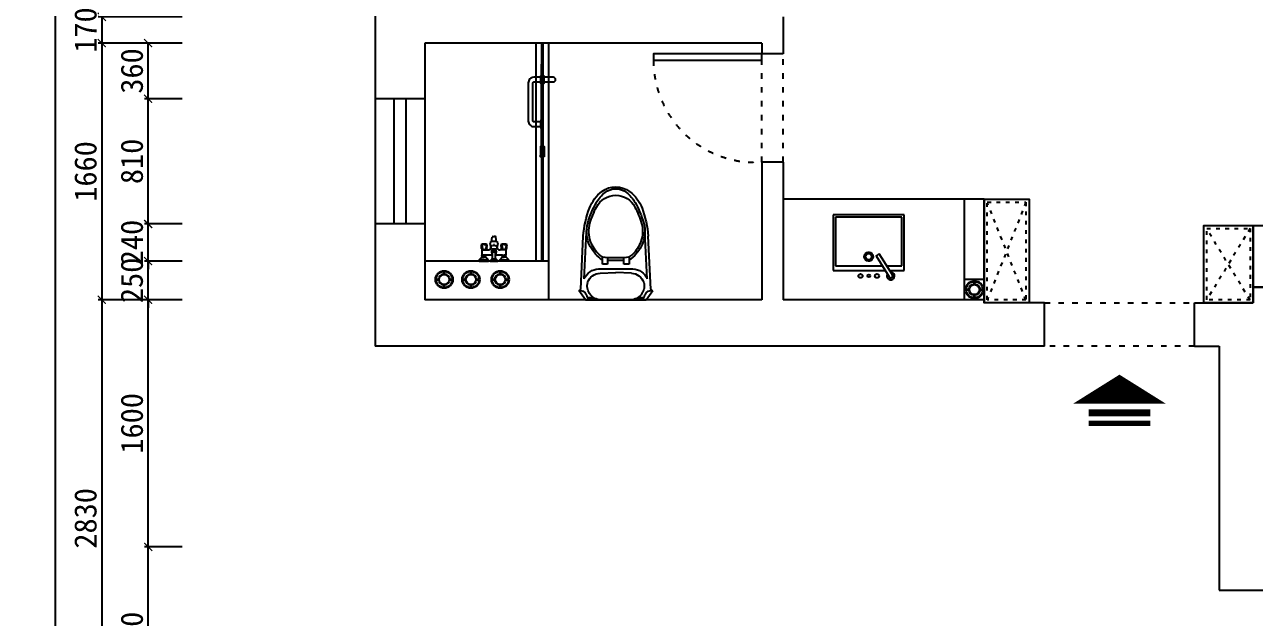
# Model space of a CAD drawing. Header units: millimetres. Extents: x -58733 to 427521, y -235734 to 553534.
# Drawn here: x 70144 to 78102, y 339901 to 343737 of the extents above; entities that cross this region are included whole.
import ezdxf

# ---------------------------------------------------------------- set-up
doc = ezdxf.new("R2010")
doc.units = ezdxf.units.MM
doc.linetypes.add('ACAD_ISO03W100', pattern=[30, 12, -18])
doc.layers.add('0.09', color=8, linetype='Continuous', lineweight=9)
for name, color, linetype in [('01.墙体', 7, 'Continuous'), ('02-洁具及配件（地平图显示）', 1, 'Continuous'), ('02-活动家具', 1, 'Continuous'), ('E-立面活动家具', 1, 'Continuous')]:
    doc.layers.add(name, color=color, linetype=linetype)
doc.styles.add('黑体', font='simhei.ttf')
doc.dimstyles.new('J', dxfattribs={"dimscale": 0.8, "dimtxt": 180, "dimasz": 65, "dimexe": 30, "dimexo": 100, "dimgap": 40, "dimtad": 1, "dimdec": 0, "dimtxsty": '黑体', "dimblk": 'ARCHTICK', "dimcen": 2.5, "dimclrd": 251, "dimclre": 251, "dimclrt": 1, "dimadec": 0, "dimazin": 0, "dimtfac": 1, "dimtdec": 0, "dimtix": 1, "dimtmove": 1, "dimatfit": 3, "dimfxl": 1, "dimarcsym": 0})

# ---------------------------------------------------------------- blocks, each defined once
blk = doc.blocks.new('_ArchTick')
at = {"color": 0, "linetype": 'ByBlock', "const_width": 0.15}
blk.add_lwpolyline([(-0.5, -0.5), (0.5, 0.5)], dxfattribs=at)
blk = doc.blocks.new('*D110')
at = {"layer": '01.墙体', "color": 251, "lineweight": -2}
for p, q in [((71163.8, 340356.9), (70919.8, 340356.9)), ((70943.8, 339126.9), (70943.8, 340356.9)), ((71163.8, 339126.9), (70919.8, 339126.9))]:
    blk.add_line(p, q, dxfattribs=at)
at = {"layer": 'Defpoints', "color": 0}
for p in [(70943.8, 340356.9), (71243.8, 340356.9), (71243.8, 339126.9)]:
    blk.add_point(p, dxfattribs=at)
at = {"layer": '01.墙体', "color": 251, "lineweight": -2, "xscale": 52, "yscale": 52, "zscale": 52}
for p, rotation in [((70943.8, 340356.9), 90), ((70943.8, 339126.9), 270)]:
    blk.add_blockref('_ArchTick', p, dxfattribs=dict(at, rotation=rotation))
at = {"layer": '01.墙体', "color": 1, "insert": (70839, 339741.9), "char_height": 144, "attachment_point": 5, "rotation": 90, "style": '黑体'}
blk.add_mtext('1230', dxfattribs=at)
blk = doc.blocks.new('*D111')
at = {"layer": '01.墙体', "color": 251, "lineweight": -2}
for p, q in [((71163.8, 341956.9), (70919.8, 341956.9)), ((70943.8, 340356.9), (70943.8, 341956.9)), ((71163.8, 340356.9), (70919.8, 340356.9))]:
    blk.add_line(p, q, dxfattribs=at)
at = {"layer": 'Defpoints', "color": 0}
for p in [(70943.8, 341956.9), (71243.8, 341956.9), (71243.8, 340356.9)]:
    blk.add_point(p, dxfattribs=at)
at = {"layer": '01.墙体', "color": 251, "lineweight": -2, "xscale": 52, "yscale": 52, "zscale": 52}
for p, rotation in [((70943.8, 341956.9), 90), ((70943.8, 340356.9), 270)]:
    blk.add_blockref('_ArchTick', p, dxfattribs=dict(at, rotation=rotation))
at = {"layer": '01.墙体', "color": 1, "insert": (70839, 341156.9), "char_height": 144, "attachment_point": 5, "rotation": 90, "style": '黑体'}
blk.add_mtext('1600', dxfattribs=at)
blk = doc.blocks.new('*D112')
at = {"layer": '01.墙体', "color": 251, "lineweight": -2}
for p, q in [((70943.8, 342206.9), (70943.8, 342258.9)), ((71163.8, 342206.9), (70919.8, 342206.9)), ((70943.8, 341956.9), (70943.8, 342206.9)), ((71163.8, 341956.9), (70919.8, 341956.9)), ((70943.8, 341956.9), (70943.8, 341904.9))]:
    blk.add_line(p, q, dxfattribs=at)
at = {"layer": 'Defpoints', "color": 0}
for p in [(70943.8, 342206.9), (71243.8, 342206.9), (71243.8, 341956.9)]:
    blk.add_point(p, dxfattribs=at)
at = {"layer": '01.墙体', "color": 251, "lineweight": -2, "xscale": 52, "yscale": 52, "zscale": 52}
for p, rotation in [((70943.8, 342206.9), 270), ((70943.8, 341956.9), 90)]:
    blk.add_blockref('_ArchTick', p, dxfattribs=dict(at, rotation=rotation))
at = {"layer": '01.墙体', "color": 1, "insert": (70839, 342081.9), "char_height": 144, "attachment_point": 5, "rotation": 90, "style": '黑体'}
blk.add_mtext('250', dxfattribs=at)
blk = doc.blocks.new('*D113')
at = {"layer": '01.墙体', "color": 251, "lineweight": -2}
for p, q in [((70943.8, 342446.9), (70943.8, 342498.9)), ((71163.8, 342446.9), (70919.8, 342446.9)), ((70943.8, 342206.9), (70943.8, 342446.9)), ((71163.8, 342206.9), (70919.8, 342206.9)), ((70943.8, 342206.9), (70943.8, 342154.9))]:
    blk.add_line(p, q, dxfattribs=at)
at = {"layer": 'Defpoints', "color": 0}
for p in [(70943.8, 342446.9), (71243.8, 342446.9), (71243.8, 342206.9)]:
    blk.add_point(p, dxfattribs=at)
at = {"layer": '01.墙体', "color": 251, "lineweight": -2, "xscale": 52, "yscale": 52, "zscale": 52}
for p, rotation in [((70943.8, 342446.9), 270), ((70943.8, 342206.9), 90)]:
    blk.add_blockref('_ArchTick', p, dxfattribs=dict(at, rotation=rotation))
at = {"layer": '01.墙体', "color": 1, "insert": (70839, 342326.9), "char_height": 144, "attachment_point": 5, "rotation": 90, "style": '黑体'}
blk.add_mtext('240', dxfattribs=at)
blk = doc.blocks.new('*D114')
at = {"layer": '01.墙体', "color": 251, "lineweight": -2}
for p, q in [((71163.8, 343256.9), (70919.8, 343256.9)), ((70943.8, 342446.9), (70943.8, 343256.9)), ((71163.8, 342446.9), (70919.8, 342446.9))]:
    blk.add_line(p, q, dxfattribs=at)
at = {"layer": 'Defpoints', "color": 0}
for p in [(70943.8, 343256.9), (71243.8, 343256.9), (71243.8, 342446.9)]:
    blk.add_point(p, dxfattribs=at)
at = {"layer": '01.墙体', "color": 251, "lineweight": -2, "xscale": 52, "yscale": 52, "zscale": 52}
for p, rotation in [((70943.8, 343256.9), 90), ((70943.8, 342446.9), 270)]:
    blk.add_blockref('_ArchTick', p, dxfattribs=dict(at, rotation=rotation))
at = {"layer": '01.墙体', "color": 1, "insert": (70839, 342851.9), "char_height": 144, "attachment_point": 5, "rotation": 90, "style": '黑体'}
blk.add_mtext('810', dxfattribs=at)
blk = doc.blocks.new('*D115')
at = {"layer": '01.墙体', "color": 251, "lineweight": -2}
for p, q in [((71163.8, 343616.9), (70919.8, 343616.9)), ((70943.8, 343256.9), (70943.8, 343616.9)), ((71163.8, 343256.9), (70919.8, 343256.9))]:
    blk.add_line(p, q, dxfattribs=at)
at = {"layer": 'Defpoints', "color": 0}
for p in [(70943.8, 343616.9), (71243.8, 343616.9), (71243.8, 343256.9)]:
    blk.add_point(p, dxfattribs=at)
at = {"layer": '01.墙体', "color": 251, "lineweight": -2, "xscale": 52, "yscale": 52, "zscale": 52}
for p, rotation in [((70943.8, 343616.9), 90), ((70943.8, 343256.9), 270)]:
    blk.add_blockref('_ArchTick', p, dxfattribs=dict(at, rotation=rotation))
at = {"layer": '01.墙体', "color": 1, "insert": (70839, 343436.9), "char_height": 144, "attachment_point": 5, "rotation": 90, "style": '黑体'}
blk.add_mtext('360', dxfattribs=at)
blk = doc.blocks.new('*D121')
at = {"layer": '01.墙体', "color": 251, "lineweight": -2}
for p, q in [((71163.8, 343786.9), (70619.8, 343786.9)), ((70643.8, 343786.9), (70643.8, 343838.9)), ((70643.8, 343786.9), (70643.8, 343616.9)), ((71163.8, 343616.9), (70619.8, 343616.9)), ((70643.8, 343616.9), (70643.8, 343564.9))]:
    blk.add_line(p, q, dxfattribs=at)
at = {"layer": 'Defpoints', "color": 0}
for p in [(71243.8, 343786.9), (70643.8, 343616.9), (71243.8, 343616.9)]:
    blk.add_point(p, dxfattribs=at)
at = {"layer": '01.墙体', "color": 251, "lineweight": -2, "xscale": 52, "yscale": 52, "zscale": 52}
for p, rotation in [((70643.8, 343786.9), 270), ((70643.8, 343616.9), 90)]:
    blk.add_blockref('_ArchTick', p, dxfattribs=dict(at, rotation=rotation))
at = {"layer": '01.墙体', "color": 1, "insert": (70539, 343701.9), "char_height": 144, "attachment_point": 5, "rotation": 90, "style": '黑体'}
blk.add_mtext('170', dxfattribs=at)
blk = doc.blocks.new('*D122')
at = {"layer": '01.墙体', "color": 251, "lineweight": -2}
for p, q in [((71163.8, 343616.9), (70619.8, 343616.9)), ((70643.8, 343616.9), (70643.8, 341956.9)), ((71163.8, 341956.9), (70619.8, 341956.9))]:
    blk.add_line(p, q, dxfattribs=at)
at = {"layer": 'Defpoints', "color": 0}
for p in [(71243.8, 343616.9), (70643.8, 341956.9), (71243.8, 341956.9)]:
    blk.add_point(p, dxfattribs=at)
at = {"layer": '01.墙体', "color": 251, "lineweight": -2, "xscale": 52, "yscale": 52, "zscale": 52}
for p, rotation in [((70643.8, 343616.9), 90), ((70643.8, 341956.9), 270)]:
    blk.add_blockref('_ArchTick', p, dxfattribs=dict(at, rotation=rotation))
at = {"layer": '01.墙体', "color": 1, "insert": (70539, 342786.9), "char_height": 144, "attachment_point": 5, "rotation": 90, "style": '黑体'}
blk.add_mtext('1660', dxfattribs=at)
blk = doc.blocks.new('*D123')
at = {"layer": '01.墙体', "color": 251, "lineweight": -2}
for p, q in [((71163.8, 341956.9), (70619.8, 341956.9)), ((70643.8, 341956.9), (70643.8, 339126.9)), ((71163.8, 339126.9), (70619.8, 339126.9))]:
    blk.add_line(p, q, dxfattribs=at)
at = {"layer": 'Defpoints', "color": 0}
for p in [(71243.8, 341956.9), (70643.8, 339126.9), (71243.8, 339126.9)]:
    blk.add_point(p, dxfattribs=at)
at = {"layer": '01.墙体', "color": 251, "lineweight": -2, "xscale": 52, "yscale": 52, "zscale": 52}
for p, rotation in [((70643.8, 341956.9), 90), ((70643.8, 339126.9), 270)]:
    blk.add_blockref('_ArchTick', p, dxfattribs=dict(at, rotation=rotation))
at = {"layer": '01.墙体', "color": 1, "insert": (70539, 340541.9), "char_height": 144, "attachment_point": 5, "rotation": 90, "style": '黑体'}
blk.add_mtext('2830', dxfattribs=at)
blk = doc.blocks.new('A$C47FE7B04')
for p, q in [((12.4, 67.2), (28.4, 412)), ((465.8, 67.2), (449.8, 412)), ((42.5, 0), (0, 59.6)), ((435.8, 0), (478.3, 59.6)), ((435.8, 0), (42.5, 0))]:
    blk.add_line(p, q)
at = {"color": 251}
for p, q in [((35.2, 135.7), (50.2, 437.4)), ((443.1, 135.7), (427.8, 437.4)), ((152.7, 277.6), (152.7, 228.8)), ((184.6, 270.6), (293.5, 270.6)), ((185.7, 228.8), (185.7, 270.6)), ((292.4, 256), (185.7, 256)), ((292.4, 270.6), (292.4, 228.8)), ((325.4, 228.8), (325.4, 277.6)), ((350, 200.4), (128, 200.4)), ((138.2, 171.2), (239.1, 175.4)), ((152.7, 228.8), (185.7, 228.8)), ((340.1, 171.2), (239.1, 175.4)), ((292.4, 228.8), (325.4, 228.8)), ((94.4, 14.3), (54.7, 14.3)), ((423.6, 14.3), (383.9, 14.3)), ((75.8, 0), (402.5, 0)), ((435.8, 0), (435.8, 0))]:
    blk.add_line(p, q, dxfattribs=at)
for centre, radius, start, end in [((239.1, 579.5), 150.7, 53.32244, 126.6999), ((305.2, 500.6), 253.6, 128, 158.7), ((173, 500.6), 253.6, 21.3, 52), ((704.5, 355.1), 678.4, 159.5, 175.2), ((-226.2, 355.1), 678.4, 4.8, 20.5), ((75.9, 63.8), 63.8, 177, 184.04105), ((402.4, 63.8), 63.8, 355.95133, 3)]:
    blk.add_arc(centre, radius, start, end)
for centre, radius, start, end in [((239, 606.8), 111.1, 90, 128.36438), ((239, 606.8), 111.1, 51.63562, 90), ((301.8, 522.9), 215.9, 127.62317, 150.69546), ((239, 536), 139.7, 27.1313, 152.8687), ((176.2, 522.9), 215.9, 29.30454, 52.37683), ((666.8, 316.8), 635, 150.60007, 163.44074), ((666.8, 316.8), 620.4, 152.8687, 163.43337), ((-188.8, 316.8), 620.4, 16.56663, 27.1313), ((-188.8, 316.8), 635, 16.55926, 29.39993), ((255.9, 441.3), 205.7, 164.05751, 208.12065), ((255.9, 441.3), 191, 164.08085, 199.86514), ((222.2, 441.3), 191, 340.13486, 15.91915), ((222.2, 441.3), 205.7, 331.87935, 15.94249), ((290.9, 457), 244, 207.47351, 235.47409), ((290.9, 457), 229.3, 200.55774, 226.00319), ((187.1, 457), 244, 304.52591, 332.52649), ((187.1, 457), 229.3, 313.99681, 339.44226), ((184.6, 346.8), 76.2, 226.00319, 270), ((293.5, 346.8), 76.2, 270, 313.99681), ((136.9, 88.4), 112.3, 94.5, 155.1), ((141.4, 82.2), 89.1, 92.2, 160.4), ((336.9, 82.2), 89.1, 19.6, 87.8), ((341.4, 88.4), 112.3, 24.9, 85.5), ((144.3, 89), 89.8, 164.99563, 261.95317), ((334, 89), 89.8, 278.04683, 15.00437), ((5, 10), 49.9, 81.66388, 95.7795), ((5, 10), 49.9, 4.93597, 81.66388), ((473.3, 10), 49.9, 98.40301, 175.06403), ((473.3, 10), 49.9, 84.2205, 98.40301)]:
    blk.add_arc(centre, radius, start, end, dxfattribs=at)
blk = doc.blocks.new('sdfh')
for points in [[(74507.3, -21931.2), (74517.3, -21931.2), (74517.3, -21343.9), (74507.3, -21343.9)], [(74507.3, -21468.9), (74507.3, -21418.9), (74502.3, -21418.9), (74502.3, -21468.9)], [(74517.3, -21468.9), (74522.3, -21468.9), (74522.3, -21418.9), (74517.3, -21418.9)], [(74517.3, -21706.9), (74522.3, -21706.9), (74522.3, -21756.9), (74517.3, -21756.9)], [(74500.3, -21931.9), (74506.3, -21931.9), (74506.3, -21875.9), (74500.3, -21875.9)], [(74518.3, -21875.9), (74524.3, -21875.9), (74524.3, -21931.9), (74518.3, -21931.9)], [(74500.3, -21943.9), (74524.3, -21943.9), (74524.3, -21931.9), (74500.3, -21931.9)], [(74506.3, -21890.2), (74518.3, -21890.2), (74518.3, -21931.9), (74506.3, -21931.9)]]:
    blk.add_lwpolyline(points, close=True)
for points in [[(74502.3, -21458.9), (74440.5, -21458.9, -1), (74440.5, -21428.9), (74502.3, -21428.9)], [(74567.3, -21746.9), (74522.3, -21746.9), (74522.3, -21716.9), (74567.3, -21716.9, 0.414214), (74572.3, -21711.9), (74572.3, -21463.9, 0.414214), (74567.3, -21458.9), (74522.3, -21458.9), (74522.3, -21428.9), (74567.3, -21428.9, -0.414214), (74602.3, -21463.9), (74602.3, -21711.9, -0.414214)]]:
    blk.add_lwpolyline(points, format="xyb", close=True)
blk = doc.blocks.new('A$C148A1841')
at = {"extrusion": (0, 1, 0)}
for p, q in [((0, 360), (0, 0)), ((95.2, 360), (0, 360)), ((460, 360), (124.6, 360)), ((460, 0), (460, 360)), ((0, 0), (460, 0))]:
    blk.add_line(p, q, dxfattribs=at)
at = {"color": 251, "ltscale": 10, "extrusion": (0, 1, 0)}
for p, q in [((15, 330), (15, 15)), ((113.7, 330), (15, 330)), ((445, 330), (143.1, 330)), ((445, 15), (445, 330)), ((15, 15), (445, 15))]:
    blk.add_line(p, q, dxfattribs=at)
at = {"color": 251}
for p, q in [((197.8, 271.1), (216.4, 271.1)), ((230, 287.5), (230, 304.3)), ((230, 254.2), (230, 238.2)), ((246.1, 271.1), (263.1, 271.1))]:
    blk.add_line(p, q, dxfattribs=at)
at = {"color": 251, "ltscale": 10}
blk.add_lwpolyline([(161.5, 252.4), (182.8, 265.5), (98.4, 402.4, 1), (77.1, 389.3)], format="xyb", close=True, dxfattribs=at)
at = {"color": 251}
for radius in [29.4, 19.8]:
    blk.add_circle((230, 271.1), radius, dxfattribs=at)
at = {"color": 251, "ltscale": 10}
blk.add_arc((87.8, 395.9), 25, 331.65148, 271.65148, dxfattribs=at)
at = {"color": 251}
for centre, major_axis, start_param, end_param in [((176.7, 395.6), (-9.43, 9.43), 0.785398, 7.068583), ((230, 395.6), (-6.29, 6.29), 0.785398, 7.068583), ((283.3, 395.6), (9.43, 9.43), 2.356194490192192, 8.639379797371777)]:
    blk.add_ellipse(centre, major_axis=major_axis, ratio=1, start_param=start_param, end_param=end_param, dxfattribs=at)
blk = doc.blocks.new('A$C161B1048')
for p, q in [((0, 158.8), (58.4, 158.8)), ((0, 151.4), (0, 158.8)), ((0, 151.4), (15.6, 134.6)), ((15.6, 134.6), (18.6, 134.6)), ((18.6, 120), (15.6, 118)), ((15.6, 118), (15.6, 89)), ((18.6, 130.4), (16, 128.2)), ((16, 128.2), (16, 122)), ((16, 122), (18.6, 120)), ((18.4, 86.8), (18.4, 85.6)), ((18.6, 134.6), (18.6, 130.4)), ((39.4, 120), (86.1, 120)), ((39.8, 134.6), (39.8, 130.4)), ((42.8, 134.6), (39.8, 134.6)), ((39.8, 130.4), (42.4, 128.2)), ((42.4, 122), (39.8, 120)), ((42.4, 128.2), (42.4, 122)), ((58.4, 151.4), (42.8, 134.6)), ((42.8, 86.8), (55.4, 86.8)), ((42.8, 85.6), (42.8, 86.8)), ((58.4, 158.8), (58.4, 151.4)), ((70.1, 45.9), (79.3, 83.7)), ((119.4, 158.8), (70.7, 158.8)), ((86.4, 147.3), (84.7, 147.3)), ((86.1, 147.3), (86.1, 100.4)), ((86.1, 100.4), (104.1, 100.4)), ((86.1, 88.6), (86.1, 85.4)), ((86.1, 88.6), (104.1, 88.6)), ((95.1, 147.3), (86.4, 147.3)), ((95.1, 147.3), (103.8, 147.3)), ((103.8, 147.3), (105.6, 147.3)), ((104.1, 147.3), (104.1, 100.4)), ((104.1, 120), (171, 120)), ((104.1, 88.6), (104.1, 85.4)), ((110.9, 83.7), (120.1, 45.9)), ((190.1, 158.8), (131.7, 158.8)), ((131.7, 158.8), (131.7, 151.4)), ((131.7, 151.4), (147.3, 134.6)), ((146.8, 86.8), (134.2, 86.8)), ((146.8, 85.6), (146.8, 86.8)), ((147.3, 134.6), (150.3, 134.6)), ((150.3, 130.4), (147.7, 128.2)), ((147.7, 128.2), (147.7, 122)), ((147.7, 122), (150.3, 120)), ((150.3, 134.6), (150.3, 130.4)), ((172, 120), (171, 120)), ((171, 86.8), (171.2, 86.8)), ((171.2, 86.8), (171.2, 85.6)), ((171.5, 134.6), (171.5, 130.4)), ((174.5, 134.6), (171.5, 134.6)), ((171.5, 130.4), (174.1, 128.2)), ((174.1, 122), (171.5, 120)), ((174, 89), (174, 118)), ((174.1, 128.2), (174.1, 122)), ((190.1, 151.4), (174.5, 134.6)), ((190.1, 151.4), (190.1, 158.8)), ((69.5, 43.6), (69.6, 43.7)), ((74.6, 74.2), (75.3, 67.5)), ((79, 33.9), (82.2, 5)), ((88, 0), (95.1, 0)), ((101.6, 0), (94.5, 0)), ((110.5, 33.7), (107.4, 5))]:
    blk.add_line(p, q)
at = {"color": 251}
for p, q in [((58.4, 151.4), (0, 151.4)), ((18.4, 86.8), (42.8, 86.8)), ((18.4, 85.6), (42.8, 85.6)), ((18.6, 134.6), (29.2, 134.6)), ((18.6, 130.4), (29.2, 130.4)), ((18.6, 120), (29.2, 120)), ((23.4, 128.2), (21.2, 130.4)), ((21.2, 120), (23.4, 122)), ((23.4, 128.2), (26.2, 130.4)), ((23.4, 122), (23.4, 128.2)), ((23.4, 122), (26.2, 120)), ((39.8, 134.6), (29.2, 134.6)), ((39.8, 130.4), (29.2, 130.4)), ((39.8, 120), (29.2, 120)), ((35, 128.2), (32.2, 130.4)), ((35, 122), (32.2, 120)), ((35, 128.2), (37.2, 130.4)), ((35, 122), (35, 128.2)), ((37.2, 120), (35, 122)), ((131.7, 151.4), (190.1, 151.4)), ((171.2, 86.8), (146.8, 86.8)), ((171.2, 85.6), (146.8, 85.6)), ((150.3, 134.6), (160.9, 134.6)), ((150.3, 130.4), (160.9, 130.4)), ((150.3, 120), (160.9, 120)), ((155.1, 128.2), (152.9, 130.4)), ((152.9, 120), (155.1, 122)), ((155.1, 128.2), (157.9, 130.4)), ((155.1, 122), (155.1, 128.2)), ((155.1, 122), (157.9, 120)), ((171.5, 134.6), (160.9, 134.6)), ((171.5, 130.4), (160.9, 130.4)), ((171.5, 120), (160.9, 120)), ((166.7, 128.2), (163.9, 130.4)), ((166.7, 122), (163.9, 120)), ((166.7, 128.2), (168.9, 130.4)), ((166.7, 122), (166.7, 128.2)), ((168.9, 120), (166.7, 122)), ((14.8, 54.2), (20.4, 78.2)), ((30.6, 52), (18.8, 52)), ((30.6, 52), (42.4, 52)), ((46.4, 54.2), (40.8, 78.2)), ((76, 57.7), (74.3, 63.3)), ((79.1, 56.5), (76, 57.7)), ((80, 67.2), (79.1, 56.5)), ((89.5, 65.5), (92.6, 52.9)), ((92.6, 52.9), (97.7, 52.9)), ((97.7, 52.9), (100.8, 65.5)), ((109.5, 67.7), (110.4, 56.5)), ((110.4, 56.5), (113.6, 57.7)), ((113.6, 57.7), (115.6, 64.6)), ((115, 74.2), (114.5, 69.3)), ((120.7, 43.7), (120.7, 43.6)), ((143.2, 54.2), (148.8, 78.2)), ((159, 52), (147.2, 52)), ((159, 52), (170.8, 52)), ((174.8, 54.2), (169.2, 78.2))]:
    blk.add_line(p, q, dxfattribs=at)
for centre, radius, start, end in [((216.2, 37.2), 206.4, 167.12471, 175.66633), ((18.8, 81.4), 4.17, 95.28608, 155.1491), ((17.9, 89), 2.26, 180, 283.68555), ((42.4, 81.4), 4.17, 24.8509, 84.71392), ((-155, 37.2), 206.4, 4.33367, 12.87529), ((55.4, 65.9), 20.9, 23.45022, 90), ((86.1, 163.4), 16.1, 196.46634, 264.70968), ((80, 83.7), 0.732, 111.58742, 180), ((80, 83.7), 0.732, 180, 248.41258), ((87.2, 65.6), 20.2, 99.30766, 111.58742), ((87.2, 101.9), 20.2, 248.41258, 260.69234), ((91.9, 36.7), 49.5, 96.73189, 99.30766), ((91.9, 130.7), 49.5, 260.69234, 266.11632), ((93.2, 94.5), 9.16, 140.10217, 219.89783), ((86.6, 85.4), 0.443, 180, 247.46705), ((90.6, 95.2), 11, 247.46705, 260.24886), ((95.1, 177.6), 96.5, 266.11632, 270), ((93.3, 110.8), 26.9, 260.24886, 265.92836), ((95.1, 136.1), 52.2, 265.92836, 270), ((95.1, 136.1), 52.2, 270, 274.07164), ((95.1, 177.6), 96.5, 270, 273.88368), ((96.9, 110.8), 26.9, 274.07164, 279.75114), ((99.6, 95.2), 11, 279.75114, 292.53295), ((98.3, 130.7), 49.5, 273.88368, 279.30766), ((103.7, 85.4), 0.443, 292.53295, 0), ((97.1, 94.5), 9.16, 320.10217, 39.89783), ((98.3, 36.7), 49.5, 80.69234, 83.26811), ((104.1, 163.4), 16.1, 275.29032, 343.53366), ((103, 65.6), 20.2, 68.41258, 80.69234), ((103, 101.9), 20.2, 279.30766, 291.58742), ((110.2, 83.7), 0.732, 360, 68.41258), ((110.2, 83.7), 0.732, 291.58742, 0), ((134.2, 65.9), 20.9, 90, 156.54978), ((344.6, 37.2), 206.4, 167.12471, 175.66633), ((147.2, 81.4), 4.17, 95.28608, 155.1491), ((171.7, 89), 2.26, 256.31445, 0), ((170.8, 81.4), 4.17, 24.8509, 84.71392), ((172, 118), 2, 0, 90), ((-26.6, 37.2), 206.4, 4.33367, 12.87529), ((31.9, 105.6), 57, 247.82246, 268.68627), ((29.3, 105.6), 57, 271.31373, 292.17754), ((75.7, 43.3), 6.14, 155.64607, 180), ((75.7, 43.3), 6.14, 180, 221.21262), ((84.9, 51.4), 18.4, 221.21262, 244.68856), ((91.1, 64.4), 32.8, 244.68856, 258.91617), ((87.8, 5.6), 5.6, 186.09789, 272.3749), ((95.1, 85.2), 53.9, 258.91617, 270), ((95.1, 85.2), 53.9, 270, 281.08383), ((101.8, 5.6), 5.6, 267.6251, 353.90211), ((99.2, 64.4), 32.8, 281.08383, 295.31144), ((105.3, 51.4), 18.4, 295.31144, 318.78738), ((114.5, 43.3), 6.14, 318.78738, 0), ((114.5, 43.3), 6.14, 0, 24.35393), ((160.3, 105.6), 57, 247.82246, 268.68627), ((157.7, 105.6), 57, 271.31373, 292.17754)]:
    blk.add_arc(centre, radius, start, end)
for centre, radius, start, end in [((30, 73.2), 10.8, 86.71851, 152.52899), ((31.2, 73.2), 10.8, 27.47101, 93.28149), ((95.2, 99.8), 17, 122.22783, 235.4154), ((84.1, 93.8), 5.2, 68.96192, 78.26344), ((84.1, 95.2), 5.2, 281.73656, 291.03808), ((84.2, 94.1), 4.83, 47.1211, 68.96192), ((84.2, 94.8), 4.83, 291.03808, 312.8789), ((84.4, 94.3), 4.53, 24.04051, 47.1211), ((84.4, 94.6), 4.53, 312.8789, 335.95949), ((84.7, 94.5), 4.18, 0, 24.04051), ((84.7, 94.5), 4.18, 335.95949, 0), ((94.5, 94.5), 4.18, 155.95949, 180), ((94.5, 94.5), 4.18, 180, 204.04051), ((94.8, 94.3), 4.53, 132.8789, 155.95949), ((94.8, 94.6), 4.53, 204.04051, 227.1211), ((95, 94.1), 4.83, 111.03808, 132.8789), ((95, 94.8), 4.83, 227.1211, 248.96192), ((95.1, 93.8), 5.2, 90, 111.03808), ((95.1, 95.2), 5.2, 248.96192, 270), ((95.1, 93.8), 5.2, 68.96192, 90), ((95.1, 95.2), 5.2, 270, 291.03808), ((95.3, 94.1), 4.83, 47.1211, 68.96192), ((95.3, 94.8), 4.83, 291.03808, 312.8789), ((95.5, 94.3), 4.53, 24.04051, 47.1211), ((95.5, 94.6), 4.53, 312.8789, 335.95949), ((95.8, 94.5), 4.18, 0, 24.04051), ((95.8, 94.5), 4.18, 335.95949, 0), ((105.5, 94.5), 4.18, 155.95949, 180), ((105.5, 94.5), 4.18, 180, 204.04051), ((105.8, 94.3), 4.53, 132.8789, 155.95949), ((105.8, 94.6), 4.53, 204.04051, 227.1211), ((106, 94.1), 4.83, 111.03808, 132.8789), ((106, 94.8), 4.83, 227.1211, 248.96192), ((95.2, 99.8), 17, 304.47674, 58.42439), ((106.2, 93.8), 5.2, 101.73656, 111.03808), ((106.2, 95.2), 5.2, 248.96192, 258.26344), ((158.4, 73.2), 10.8, 86.71851, 152.52899), ((159.6, 73.2), 10.8, 27.47101, 93.28149), ((10.6, 59.9), 7.1, 268.68627, 306.61398), ((-79, 60.3), 94, 356.28017, 9.93305), ((18.8, 56.7), 4.74, 212.37841, 270), ((42.4, 56.7), 4.74, 270, 327.62159), ((140.2, 60.3), 94, 170.06695, 183.71983), ((50.6, 59.9), 7.1, 233.38602, 271.31373), ((139, 59.9), 7.1, 268.68627, 306.61398), ((49.4, 60.3), 94, 356.28017, 9.93305), ((147.2, 56.7), 4.74, 212.37841, 270), ((170.8, 56.7), 4.74, 270, 327.62159), ((268.6, 60.3), 94, 170.06695, 183.71983), ((179, 59.9), 7.1, 233.38602, 271.31373)]:
    blk.add_arc(centre, radius, start, end, dxfattribs=at)
blk = doc.blocks.new('*D181')
at = {"layer": '01.墙体', "color": 251, "lineweight": -2}
for p, q in [((71163.8, 349666.9), (70319.8, 349666.9)), ((70343.8, 339126.9), (70343.8, 349666.9)), ((71163.8, 339126.9), (70319.8, 339126.9))]:
    blk.add_line(p, q, dxfattribs=at)
at = {"layer": 'Defpoints', "color": 0}
for p in [(70343.8, 349666.9), (71243.8, 349666.9), (71243.8, 339126.9)]:
    blk.add_point(p, dxfattribs=at)
at = {"layer": '01.墙体', "color": 251, "lineweight": -2, "xscale": 52, "yscale": 52, "zscale": 52}
for p, rotation in [((70343.8, 349666.9), 90), ((70343.8, 339126.9), 270)]:
    blk.add_blockref('_ArchTick', p, dxfattribs=dict(at, rotation=rotation))
at = {"layer": '01.墙体', "color": 1, "insert": (70239, 344396.9), "char_height": 144, "attachment_point": 5, "rotation": 90, "style": '黑体'}
blk.add_mtext('10540', dxfattribs=at)

msp = doc.modelspace()

# ---------------------------------------------------------------- linework, layer by layer
at = {"layer": '0.09', "color": 8, "lineweight": 35, "ltscale": 150}
for p, q in [((72859.8, 342122), (72859.8, 342142.4)), ((73033.2, 342122), (73033.2, 342142.4)), ((73222.9, 342122), (73222.9, 342142.4)), ((72804.3, 342087.5), (72824.7, 342087.5)), ((72859.8, 342032.5), (72859.8, 342052.9)), ((72893.8, 342087.5), (72914.2, 342087.5)), ((72977.7, 342087.5), (72998.1, 342087.5)), ((73033.2, 342032.5), (73033.2, 342052.9)), ((73067.2, 342087.5), (73087.6, 342087.5)), ((73167.4, 342087.5), (73187.8, 342087.5)), ((73222.9, 342032.5), (73222.9, 342052.9)), ((73256.9, 342087.5), (73277.3, 342087.5)), ((76235.1, 342021.8), (76255.5, 342021.8)), ((76290.6, 342056.3), (76290.6, 342076.7)), ((76324.6, 342021.8), (76345, 342021.8)), ((76290.6, 341966.9), (76290.6, 341987.3))]:
    msp.add_line(p, q, dxfattribs=at)
for centre, major_axis, start_param, end_param in [((72859.3, 342087.5), (0, 54.9), -1.570779, 4.712406), ((72859.3, 342087.5), (0, 34.5), 4.712273, 10.995458), ((73032.6, 342087.5), (0, 54.9), -1.570779, 4.712406), ((73032.6, 342087.5), (0, 34.5), 4.712273, 10.995458), ((73222.3, 342087.5), (0, 54.9), -1.570779, 4.712406), ((73222.3, 342087.5), (0, 34.5), 4.712273, 10.995458), ((76290.1, 342021.8), (0, 54.9), -1.570779, 4.712406), ((76290.1, 342021.8), (0, 34.5), 4.712273, 10.995458)]:
    msp.add_ellipse(centre, major_axis=major_axis, ratio=1, start_param=start_param, end_param=end_param, dxfattribs=at)
at = {"layer": '01.墙体'}
for p, q in [((72413.8, 344226.9), (72413.8, 343256.9)), ((75053.8, 343786.9), (75053.8, 343546.9)), ((74913.8, 343616.9), (72733.8, 343616.9)), ((72733.8, 343616.9), (72733.8, 343256.9)), ((74913.8, 343616.9), (74913.8, 343546.9)), ((75053.8, 343546.9), (74913.8, 343546.9)), ((72733.8, 343256.9), (72413.8, 343256.9)), ((74913.8, 342846.9), (74913.8, 341956.9)), ((75053.8, 342846.9), (74913.8, 342846.9)), ((75053.8, 342846.9), (75053.8, 341956.9)), ((76353.8, 342606.9), (76223.8, 342606.9)), ((76223.8, 342606.9), (76223.8, 341956.9)), ((76353.8, 342606.9), (76353.8, 341936.9)), ((72413.8, 342446.9), (72413.8, 341656.9)), ((72733.8, 342446.9), (72413.8, 342446.9)), ((72733.8, 342446.9), (72733.8, 341956.9)), ((76353.8, 342086.9), (76223.8, 342086.9)), ((76223.8, 342086.9), (76223.8, 341956.9)), ((78093.8, 342036.9), (79963.8, 342036.9)), ((78093.8, 341936.9), (78093.8, 342036.9)), ((74913.8, 341956.9), (72733.8, 341956.9)), ((76353.8, 341956.9), (75053.8, 341956.9)), ((76743.8, 341936.9), (76353.8, 341936.9)), ((76743.8, 341656.9), (76743.8, 341936.9)), ((77713.8, 341656.9), (77713.8, 341936.9)), ((77713.8, 341936.9), (78093.8, 341936.9)), ((76743.8, 341656.9), (72413.8, 341656.9)), ((77713.8, 341656.9), (77873.8, 341656.9)), ((77873.8, 341656.9), (77873.8, 340076.9)), ((77873.8, 340076.9), (79963.8, 340076.9))]:
    msp.add_line(p, q, dxfattribs=at)
at = {"layer": '01.墙体', "color": 1}
for p, q in [((72413.8, 343256.9), (72413.8, 342446.9)), ((72733.8, 343256.9), (72733.8, 342446.9))]:
    msp.add_line(p, q, dxfattribs=at)
at = {"layer": '01.墙体', "color": 8}
for p, q in [((72533.8, 343256.9), (72533.8, 342446.9)), ((72613.8, 342446.9), (72613.8, 343256.9))]:
    msp.add_line(p, q, dxfattribs=at)
at = {"layer": '01.墙体', "color": 9}
for p, q in [((73303.8, 342206.9), (72733.8, 342206.9)), ((73433.8, 342206.9), (73303.8, 342206.9)), ((73533.8, 342206.9), (73433.8, 342206.9)), ((73533.8, 342206.9), (73533.8, 341956.9))]:
    msp.add_line(p, q, dxfattribs=at)
at = {"layer": '01.墙体', "color": 251}
for points in [[(77228.8, 341283.9, 600, 0, 0), (77228.8, 341471.8, 0, 0, 0)], [(77228.8, 341201.5, 400, 400, 0), (77228.8, 341246.7, 400, 400, 0)], [(77228.8, 341139.5, 400, 400, 0), (77228.8, 341173.1, 400, 400, 0)]]:
    msp.add_lwpolyline(points, format="xyseb", dxfattribs=at)
at = {"layer": '02-洁具及配件（地平图显示）', "color": 251, "ltscale": 0.8}
for points in [[(73453.8, 342206.9), (73453.8, 343616.9)], [(73533.8, 343616.9), (73533.8, 342206.9)]]:
    msp.add_lwpolyline(points, dxfattribs=at)
at = {"layer": '02-洁具及配件（地平图显示）', "ltscale": 0.8}
for points in [[(73488.8, 343616.9), (73488.8, 342206.9)], [(73498.8, 343616.9), (73498.8, 342206.9)]]:
    msp.add_lwpolyline(points, dxfattribs=at)
at = {"layer": '02-活动家具', "color": 8, "linetype": 'ACAD_ISO03W100', "ltscale": 3}
for p, q in [((74913.8, 342846.9), (74913.8, 343546.9)), ((75053.8, 342846.9), (75053.8, 343546.9)), ((76743.8, 341936.9), (77713.8, 341936.9)), ((77713.8, 341656.9), (76743.8, 341656.9))]:
    msp.add_line(p, q, dxfattribs=at)
at = {"layer": '02-活动家具'}
msp.add_line((76223.8, 342606.9), (75053.8, 342606.9), dxfattribs=at)
at = {"layer": '02-活动家具', "color": 251, "linetype": 'ACAD_ISO03W100', "ltscale": 2}
for p, q in [((76623.8, 342586.9), (76373.8, 341956.9)), ((76623.8, 341954.7), (76373.8, 342584.7)), ((78073.8, 342416.9), (77793.8, 341956.9)), ((78073.8, 341954.7), (77793.8, 342414.7))]:
    msp.add_line(p, q, dxfattribs=at)
at = {"layer": '02-活动家具'}
for points in [[(74913.8, 343546.9), (74213.8, 343546.9), (74213.8, 343506.9), (74913.8, 343506.9)], [(76643.8, 341936.9), (76353.8, 341936.9), (76353.8, 342606.9), (76643.8, 342606.9)], [(78093.8, 341936.9), (77773.8, 341936.9), (77773.8, 342436.9), (78093.8, 342436.9)], [(79963.8, 342036.9), (78093.8, 342036.9), (78093.8, 342436.9), (79963.8, 342436.9)]]:
    msp.add_lwpolyline(points, close=True, dxfattribs=at)
at = {"layer": '02-活动家具', "color": 251, "linetype": 'ACAD_ISO03W100', "ltscale": 2}
for points in [[(76623.8, 341956.9), (76373.8, 341956.9), (76373.8, 342586.9), (76623.8, 342586.9)], [(78073.8, 341956.9), (77793.8, 341956.9), (77793.8, 342416.9), (78073.8, 342416.9)]]:
    msp.add_lwpolyline(points, close=True, dxfattribs=at)
at = {"layer": '02-活动家具', "color": 8, "linetype": 'ACAD_ISO03W100', "ltscale": 3}
msp.add_arc((74873.1, 343504.9), 659.3, 179.82936, 273.54, dxfattribs=at)

# ---------------------------------------------------------------- block references
at = {"layer": '02-洁具及配件（地平图显示）', "ltscale": 0.8, "xscale": -1}
for name, p in [('sdfh', (148006.1, 364824.7)), ('A$C47FE7B04', (74208.6, 341956.9))]:
    msp.add_blockref(name, p, dxfattribs=at)
at = {"layer": '02-洁具及配件（地平图显示）', "rotation": 180}
msp.add_blockref('A$C148A1841', (75836.4, 342506.2), dxfattribs=at)
at = {"layer": 'E-立面活动家具', "rotation": 180}
msp.add_blockref('A$C161B1048', (73276.9, 342365.7), dxfattribs=at)

# ---------------------------------------------------------------- dimensions: what is measured, and where the dimension line sits
at = {"layer": '01.墙体', "color": 4}
for base, p1, p2, picture, middle in [((70343.8, 349666.9), (71243.8, 339126.9), (71243.8, 349666.9), '*D181', (70239, 344396.9)), ((70643.8, 343616.9), (71243.8, 343786.9), (71243.8, 343616.9), '*D121', (70539, 343701.9)), ((70643.8, 341956.9), (71243.8, 343616.9), (71243.8, 341956.9), '*D122', (70539, 342786.9)), ((70943.8, 343616.9), (71243.8, 343256.9), (71243.8, 343616.9), '*D115', (70839, 343436.9)), ((70943.8, 343256.9), (71243.8, 342446.9), (71243.8, 343256.9), '*D114', (70839, 342851.9)), ((70943.8, 342446.9), (71243.8, 342206.9), (71243.8, 342446.9), '*D113', (70839, 342326.9)), ((70943.8, 342206.9), (71243.8, 341956.9), (71243.8, 342206.9), '*D112', (70839, 342081.9)), ((70643.8, 339126.9), (71243.8, 341956.9), (71243.8, 339126.9), '*D123', (70539, 340541.9)), ((70943.8, 341956.9), (71243.8, 340356.9), (71243.8, 341956.9), '*D111', (70839, 341156.9)), ((70943.8, 340356.9), (71243.8, 339126.9), (71243.8, 340356.9), '*D110', (70839, 339741.9))]:
    dim = msp.add_linear_dim(base=base, p1=p1, p2=p2, angle=90, dimstyle='J', dxfattribs=at)
    dim.commit()
    dim.dimension.update_dxf_attribs({"geometry": picture, "text_midpoint": middle})

doc.saveas('drawing.dxf')
